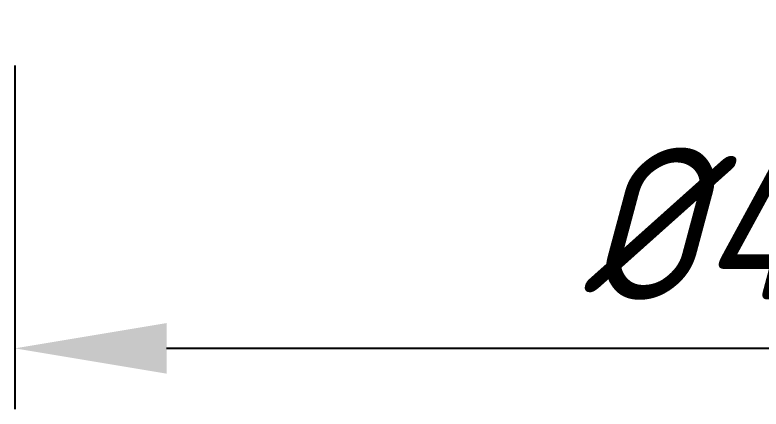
# Model space of a CAD drawing. Header units: millimetres. Extents: x 973 to 3687, y 501 to 2411.
# Drawn here: x 2166 to 2412, y 1285.9 to 1415.8 of the extents above; entities that cross this region are included whole.
import ezdxf

# ---------------------------------------------------------------- set-up
doc = ezdxf.new("R2010")
doc.units = ezdxf.units.MM
doc.styles.add('GENISO', font='geniso.shx', dxfattribs={"oblique": 15})
doc.dimstyles.new('Copy of Scale 1B10', dxfattribs={"dimscale": 20, "dimtxt": 2.5, "dimasz": 2.5, "dimexe": 1, "dimexo": 1, "dimgap": 0.8, "dimtad": 1, "dimdec": 0, "dimlfac": 0.1, "dimzin": 0, "dimtxsty": 'GENISO', "dimcen": 2.5, "dimclrd": 1, "dimclre": 1, "dimclrt": 7, "dimadec": 0, "dimazin": 0, "dimtfac": 1, "dimtdec": 0, "dimtmove": 0, "dimatfit": 3, "dimfxl": 1, "dimtzin": 0, "dimlwd": -1, "dimlwe": -1, "dimarcsym": 0})

# ---------------------------------------------------------------- blocks, each defined once
blk = doc.blocks.new('*D12')
at = {"color": 1, "transparency": 16777216}
for p, q in [((2165.97, 1399.12), (2165.97, 1285.92)), ((2645.97, 1399.12), (2645.97, 1285.92)), ((2595.97, 1305.92), (2215.97, 1305.92))]:
    blk.add_line(p, q, dxfattribs=at)
for points in [[(2215.97, 1314.26), (2215.97, 1297.59), (2165.97, 1305.92)], [(2595.97, 1314.26), (2595.97, 1297.59), (2645.97, 1305.92)]]:
    blk.add_solid(points, dxfattribs=at)
at = {"layer": 'Defpoints', "color": 0, "transparency": 16777216}
for p in [(2165.97, 1419.12), (2645.97, 1419.12), (2165.97, 1305.92)]:
    blk.add_point(p, dxfattribs=at)
at = {"color": 7, "transparency": 16777216, "insert": (2405.97, 1346.92), "char_height": 50, "attachment_point": 5, "style": 'GENISO'}
blk.add_mtext('%%C48', dxfattribs=at)

msp = doc.modelspace()

# ---------------------------------------------------------------- dimensions: what is measured, and where the dimension line sits
dim = msp.add_linear_dim(base=(2165.97, 1305.92), p1=(2645.97, 1419.12), p2=(2165.97, 1419.12), text='%%C48', dimstyle='Copy of Scale 1B10')
dim.commit()
dim.dimension.update_dxf_attribs({"geometry": '*D12', "text_midpoint": (2405.97, 1346.92)})

doc.saveas('drawing.dxf')
